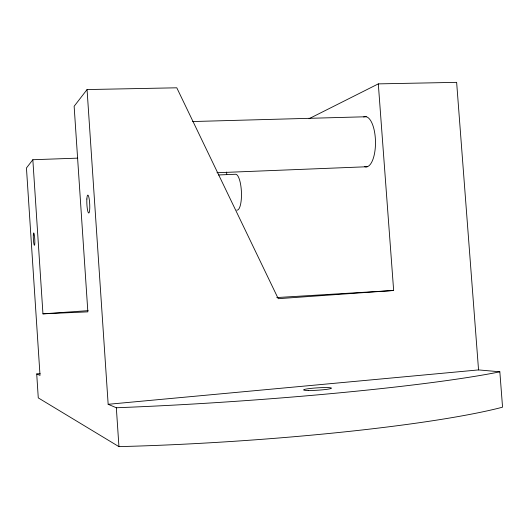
<?xml version="1.0" encoding="UTF-8"?>
<svg xmlns="http://www.w3.org/2000/svg" width="529" height="529" viewBox="0 0 529 529"><rect width="100%" height="100%" fill="white"/><g stroke="black" fill="none" stroke-linecap="round" stroke-linejoin="round"><path stroke-width="0.79" d="M77.77 158.138L32.838 159.725L26.45 167.984L40.019 375.372L36.713 373.97L38.273 397.887L118.946 446.648L127.661 446.383A296.789 28.93 -3.9 0 0 499.138 408.071L502.55 407.165L499.839 371.788L478.547 369.916L108.161 404.295L87.06 89.56L176.792 87.807L278.247 298.687L393.649 290.487L378.308 83.88L456.639 82.352L478.547 369.916M87.06 89.56L74.139 106.269L87.854 311.846L42.948 313.849L32.838 159.725M309.042 118.708L378.308 83.88M499.839 371.788L496.414 372.509A296.564 20.929 -4 0 1 125.036 407.403L116.334 407.76L108.161 404.295M42.948 313.849L88.164 310.649M276.746 297.562L393.649 290.487M216.963 172.738L367.219 166.734M218.47 174.96L235.802 174.253A17.966 5.065 87.5 0 1 241.455 193.045A17.966 5.065 87.5 0 1 236.754 210.112M192.649 121.538L366.253 116.75M226.577 172.07L226.749 174.53M116.334 407.76L118.946 446.648M36.713 373.97A274.372 17.913 -4 0 1 40.131 373.547M363.688 116.969A25.147 9.82 89 0 1 375.478 141.455A25.147 9.82 89 0 1 364.666 166.675M308.275 390.495A13.939 1.184 -3.6 0 0 331.167 388.418A13.939 1.184 -3.6 0 0 313.208 388.174A13.939 1.184 -3.6 0 0 308.275 390.495M33.314 234.975A6.255 0.688 86.6 0 0 34.286 245.225A6.255 0.688 86.6 0 0 34.603 237.111A6.255 0.688 86.6 0 0 33.314 234.975M86.868 199.016A8.986 1.408 87 0 0 88.647 213.022A8.986 1.408 87 0 0 89.368 200.193A8.986 1.408 87 0 0 86.868 199.016"/></g></svg>
